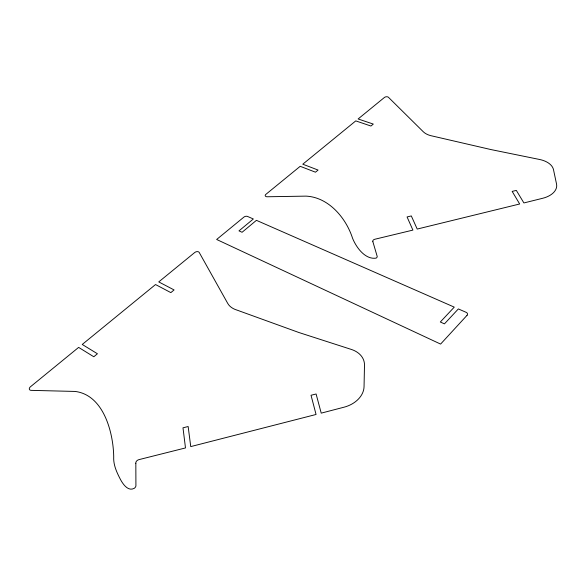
<?xml version="1.0" encoding="UTF-8"?>
<svg xmlns="http://www.w3.org/2000/svg" width="586" height="586" viewBox="0 0 586 586"><rect width="100%" height="100%" fill="white"/><g stroke="black" fill="none" stroke-linecap="round" stroke-linejoin="round"><path stroke-width="0.88" d="M135.835 463.27L135.915 485.201A3.582 2.652 -27.9 0 1 134.106 488.409C128.063 491.544 123.053 484.263 120.57 479.685C116.885 472.638 113.23 464.947 113.713 456.787C113.347 432.607 103.641 394.942 75.133 391.441L31.234 390.364A3.23 2.08 -26 0 1 29.329 389.111A3.23 2.08 -26 0 1 30.487 386.753L78.634 347.395L93.811 356.764L97.422 353.754L82.238 344.458L155.532 284.547L170.848 292.619L174.079 289.931L158.762 281.91L194.75 252.493A2.754 1.714 -15.9 0 1 199.203 252.434L227.734 303.409A23.301 15.5 -14.6 0 0 237.132 310.148L298.926 332.526L350.64 349.212A25.506 18.767 -10.7 0 1 364.492 365.195L364.053 386.592A26.055 19.587 -11.1 0 1 344.055 407.189L321.223 413.137L316.103 393.997L311.034 395.264L316.059 414.478L190.75 446.598L188.15 426.527L182.986 427.817L185.491 447.931L138.933 459.636A3.487 2.556 -26.2 0 0 135.827 463.277M372.886 241.718L377.069 255.987A2.857 1.875 -7.9 0 1 376.117 258.126C365.166 259.825 356.2 247.358 352.538 238.187C346.033 217.963 328.636 197.233 306.06 196.127L267.275 196.764A2.593 1.546 -12.1 0 1 265.341 195.988A2.593 1.546 -12.1 0 1 265.868 194.369L300.2 166.307L315.488 172.196L318.066 170.05L302.779 164.197L355.768 120.892L370.945 126.027L373.289 124.071L358.119 118.965L384.453 97.437A2.351 1.267 -7.4 0 1 388.415 97.269L423.319 131.791A19.887 11.141 -5.4 0 0 432.842 136.135L491.031 149.584L538.9 159.341A21.814 12.877 -1.5 0 1 553.499 169.684L556.532 184.011A22.209 13.339 -1.2 0 1 542.592 198.302L523.899 202.946L516.332 190.406L512.164 191.402L519.679 203.987L417.21 229.06L411.306 215.934L407.072 216.945L412.91 230.1L374.886 239.242A2.805 1.809 -7.8 0 0 372.886 241.725M467.02 315.341L440.599 344.085L216.652 239.476L243.915 217.091A2.659 1.619 -13.3 0 1 247.607 216.468L253.335 218.981L238.978 230.877L242.077 232.276L256.426 220.336L454.26 307.123L440.32 322L444.444 323.868L458.369 308.925L466.134 312.331A3.12 2.183 -2.6 0 1 467.02 315.341"/></g></svg>
